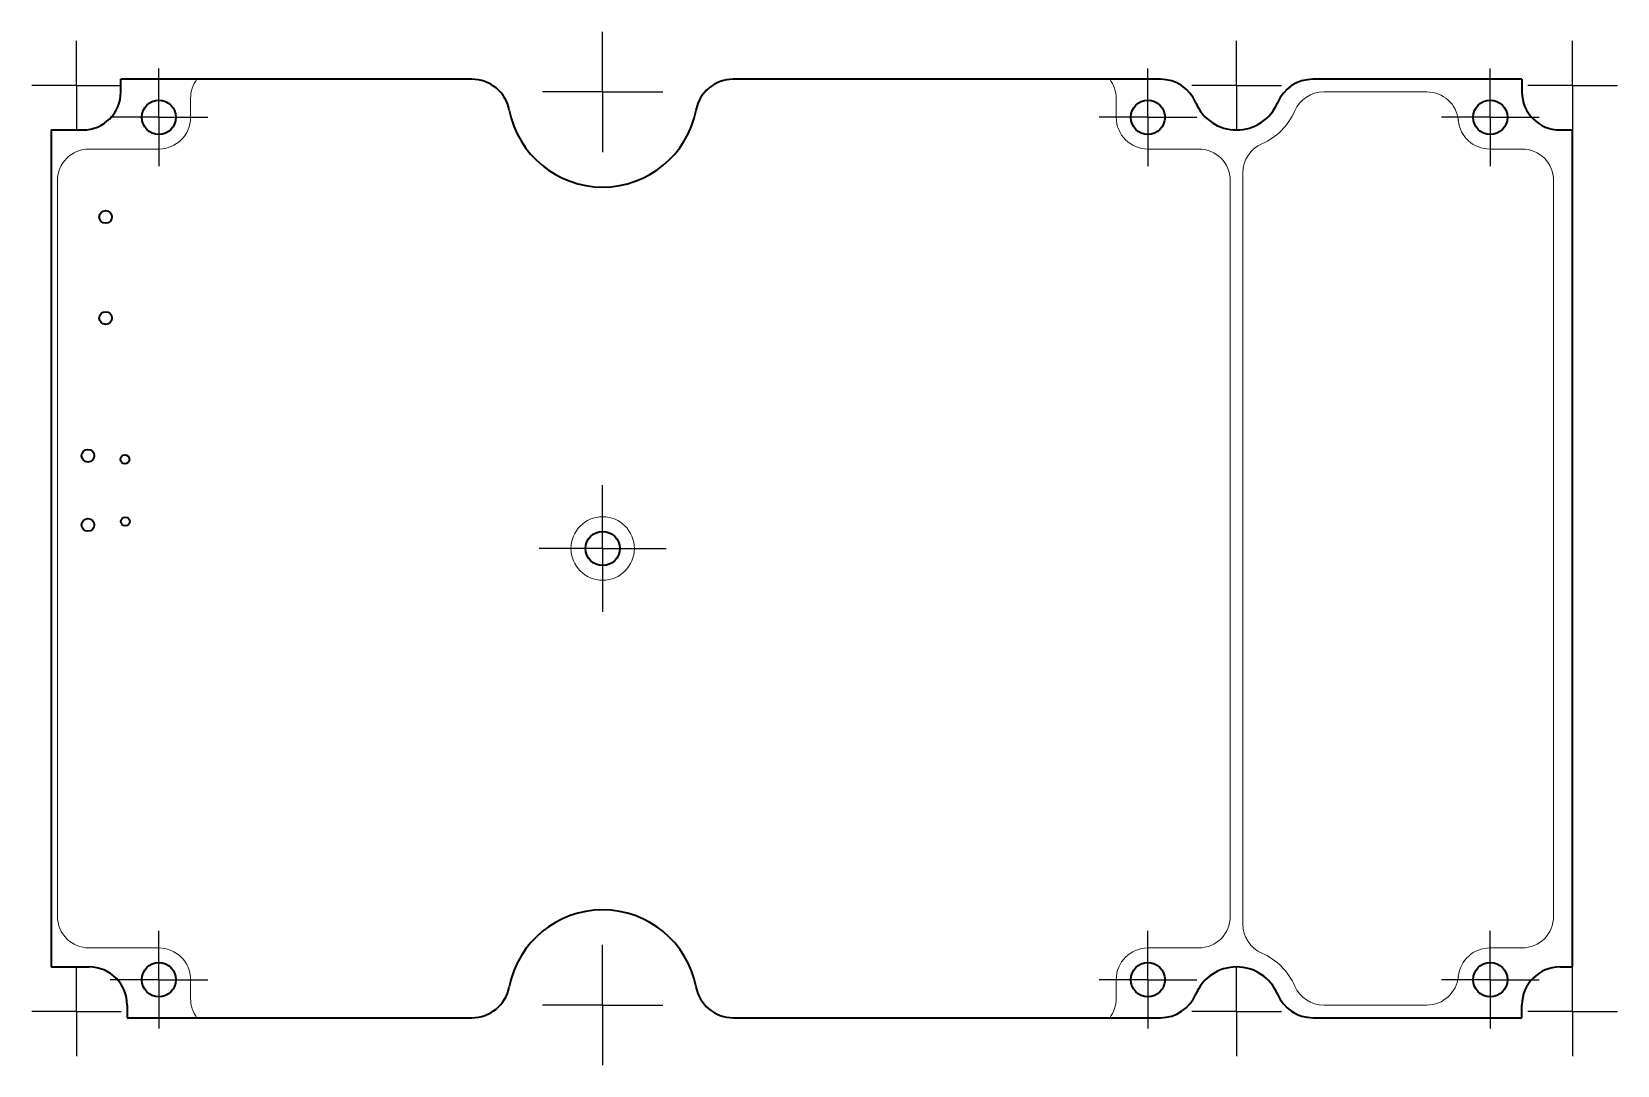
# Model space of a CAD drawing. Header units: millimetres. Extents: x 47 to 173, y 117 to 199.
import ezdxf

# ---------------------------------------------------------------- set-up
doc = ezdxf.new("R2010")
doc.units = ezdxf.units.MM
doc.layers.add('FORMAT', color=7, linetype='Continuous')

# ---------------------------------------------------------------- blocks, each defined once
blk = doc.blocks.new('SW_CENTERMARKSYMBOL_0')
at = {"layer": 'FORMAT', "color": 0}
for p, q in [((0, 2.5), (0, 3.525)), ((0, 0), (0, 2.5)), ((-2.5, 0), (-3.525, 0)), ((0, 0), (-2.5, 0)), ((0, 0), (0, -2.5)), ((0, 0), (2.5, 0)), ((2.5, 0), (3.525, 0)), ((0, -2.5), (0, -3.525))]:
    blk.add_line(p, q, dxfattribs=at)
blk = doc.blocks.new('SW_CENTERMARKSYMBOL_1')
at = {"layer": 'FORMAT', "color": 0}
for p, q in [((0, 2.5), (0, 3.525)), ((0, 0), (0, 2.5)), ((-2.5, 0), (-3.525, 0)), ((0, 0), (-2.5, 0)), ((0, 0), (0, -2.5)), ((0, 0), (2.5, 0)), ((2.5, 0), (3.525, 0)), ((0, -2.5), (0, -3.525))]:
    blk.add_line(p, q, dxfattribs=at)
blk = doc.blocks.new('SW_CENTERMARKSYMBOL_2')
at = {"layer": 'FORMAT', "color": 0}
for p, q in [((0, 2.5), (0, 3.525)), ((0, 0), (0, 2.5)), ((-2.5, 0), (-3.525, 0)), ((0, 0), (-2.5, 0)), ((0, 0), (0, -2.5)), ((0, 0), (2.5, 0)), ((2.5, 0), (3.525, 0)), ((0, -2.5), (0, -3.525))]:
    blk.add_line(p, q, dxfattribs=at)
blk = doc.blocks.new('SW_CENTERMARKSYMBOL_3')
at = {"layer": 'FORMAT', "color": 0}
for p, q in [((0, 2.5), (0, 3.525)), ((0, 0), (0, 2.5)), ((-2.5, 0), (-3.525, 0)), ((0, 0), (-2.5, 0)), ((0, 0), (0, -2.5)), ((0, 0), (2.5, 0)), ((2.5, 0), (3.525, 0)), ((0, -2.5), (0, -3.525))]:
    blk.add_line(p, q, dxfattribs=at)
blk = doc.blocks.new('SW_CENTERMARKSYMBOL_4')
at = {"layer": 'FORMAT', "color": 0}
for p, q in [((0, 2.5), (0, 3.525)), ((0, 0), (0, 2.5)), ((-2.5, 0), (-3.525, 0)), ((0, 0), (-2.5, 0)), ((0, 0), (0, -2.5)), ((0, 0), (2.5, 0)), ((2.5, 0), (3.525, 0)), ((0, -2.5), (0, -3.525))]:
    blk.add_line(p, q, dxfattribs=at)
blk = doc.blocks.new('SW_CENTERMARKSYMBOL_5')
at = {"layer": 'FORMAT', "color": 0}
for p, q in [((0, 2.5), (0, 3.525)), ((0, 0), (0, 2.5)), ((-2.5, 0), (-3.525, 0)), ((0, 0), (-2.5, 0)), ((0, 0), (0, -2.5)), ((0, 0), (2.5, 0)), ((2.5, 0), (3.525, 0)), ((0, -2.5), (0, -3.525))]:
    blk.add_line(p, q, dxfattribs=at)
blk = doc.blocks.new('SW_CENTERMARKSYMBOL_6')
at = {"layer": 'FORMAT', "color": 0}
for p, q in [((0, 2.5), (0, 3.85)), ((0, 0), (0, 2.5)), ((-2.5, 0), (-3.85, 0)), ((0, 0), (-2.5, 0)), ((0, 0), (0, -2.5)), ((0, 0), (2.5, 0)), ((2.5, 0), (3.85, 0)), ((0, -2.5), (0, -3.85))]:
    blk.add_line(p, q, dxfattribs=at)
blk = doc.blocks.new('SW_CENTERMARKSYMBOL_7')
at = {"layer": 'FORMAT', "color": 0}
for p, q in [((0, 2.5), (0, 3.85)), ((0, 0), (0, 2.5)), ((-2.5, 0), (-3.85, 0)), ((0, 0), (-2.5, 0)), ((0, 0), (0, -2.5)), ((0, 0), (2.5, 0)), ((2.5, 0), (3.85, 0)), ((0, -2.5), (0, -3.85))]:
    blk.add_line(p, q, dxfattribs=at)
blk = doc.blocks.new('SW_CENTERMARKSYMBOL_8')
at = {"layer": 'FORMAT', "color": 0}
for p, q in [((0, 2.5), (0, 3.85)), ((0, 0), (0, 2.5)), ((-2.5, 0), (-3.85, 0)), ((0, 0), (-2.5, 0)), ((0, 0), (0, -2.5)), ((0, 0), (2.5, 0)), ((2.5, 0), (3.85, 0)), ((0, -2.5), (0, -3.85))]:
    blk.add_line(p, q, dxfattribs=at)
blk = doc.blocks.new('SW_CENTERMARKSYMBOL_9')
at = {"layer": 'FORMAT', "color": 0}
for p, q in [((0, 2.5), (0, 3.85)), ((0, 0), (0, 2.5)), ((-2.5, 0), (-3.85, 0)), ((0, 0), (-2.5, 0)), ((0, 0), (0, -2.5)), ((0, 0), (2.5, 0)), ((2.5, 0), (3.85, 0)), ((0, -2.5), (0, -3.85))]:
    blk.add_line(p, q, dxfattribs=at)
blk = doc.blocks.new('SW_CENTERMARKSYMBOL_10')
at = {"layer": 'FORMAT', "color": 0}
for p, q in [((0, 2.5), (0, 3.85)), ((0, 0), (0, 2.5)), ((-2.5, 0), (-3.85, 0)), ((0, 0), (-2.5, 0)), ((0, 0), (0, -2.5)), ((0, 0), (2.5, 0)), ((2.5, 0), (3.85, 0)), ((0, -2.5), (0, -3.85))]:
    blk.add_line(p, q, dxfattribs=at)
blk = doc.blocks.new('SW_CENTERMARKSYMBOL_11')
at = {"layer": 'FORMAT', "color": 0}
for p, q in [((0, 2.5), (0, 3.85)), ((0, 0), (0, 2.5)), ((-2.5, 0), (-3.85, 0)), ((0, 0), (-2.5, 0)), ((0, 0), (0, -2.5)), ((0, 0), (2.5, 0)), ((2.5, 0), (3.85, 0)), ((0, -2.5), (0, -3.85))]:
    blk.add_line(p, q, dxfattribs=at)
blk = doc.blocks.new('SW_CENTERMARKSYMBOL_12')
at = {"layer": 'FORMAT', "color": 0}
for p, q in [((0, 2.5), (0, 4.75)), ((0, 0), (0, 2.5)), ((-2.5, 0), (-4.75, 0)), ((0, 0), (-2.5, 0)), ((0, 0), (0, -2.5)), ((0, 0), (2.5, 0)), ((2.5, 0), (4.75, 0)), ((0, -2.5), (0, -4.75))]:
    blk.add_line(p, q, dxfattribs=at)
blk = doc.blocks.new('SW_CENTERMARKSYMBOL_13')
at = {"layer": 'FORMAT', "color": 0}
for p, q in [((0, 2.5), (0, 4.75)), ((0, 0), (0, 2.5)), ((-2.5, 0), (-4.75, 0)), ((0, 0), (-2.5, 0)), ((0, 0), (0, -2.5)), ((0, 0), (2.5, 0)), ((2.5, 0), (4.75, 0)), ((0, -2.5), (0, -4.75))]:
    blk.add_line(p, q, dxfattribs=at)
blk = doc.blocks.new('SW_CENTERMARKSYMBOL_14')
at = {"layer": 'FORMAT', "color": 0}
for p, q in [((0, 2.5), (0, 5)), ((0, 0), (0, 2.5)), ((-2.5, 0), (-5, 0)), ((0, 0), (-2.5, 0)), ((0, 0), (0, -2.5)), ((0, 0), (2.5, 0)), ((2.5, 0), (5, 0)), ((0, -2.5), (0, -5))]:
    blk.add_line(p, q, dxfattribs=at)

msp = doc.modelspace()

# ---------------------------------------------------------------- linework, layer by layer
at = {"color": 7, "linetype": 'Continuous', "lineweight": 35}
for p, q in [((54.52, 194.19), (54.52, 195.19)), ((82.21, 195.19), (54.52, 195.19)), ((136.52, 195.19), (102.82, 195.19)), ((165.02, 195.19), (148.52, 195.19)), ((165.02, 195.19), (165.02, 194.19)), ((49.02, 191.19), (51.52, 191.19)), ((49.02, 191.19), (49.02, 125.19)), ((168.02, 191.19), (169.02, 191.19)), ((169.02, 125.19), (169.02, 191.19)), ((49.02, 125.19), (52.02, 125.19)), ((168.02, 125.19), (169.02, 125.19)), ((55.02, 122.19), (55.02, 121.19)), ((165.02, 121.19), (165.02, 122.19)), ((55.02, 121.19), (82.21, 121.19)), ((102.82, 121.19), (136.52, 121.19)), ((148.52, 121.19), (165.02, 121.19))]:
    msp.add_line(p, q, dxfattribs=at)
for centre, radius in [((57.52, 192.19), 1.35), ((135.52, 192.19), 1.35), ((162.52, 192.19), 1.35), ((53.32, 184.34), 0.5), ((53.32, 176.36), 0.5), ((51.92, 165.5), 0.5), ((54.84, 165.22), 0.35), ((51.92, 160.05), 0.5), ((54.87, 160.32), 0.35), ((57.52, 124.19), 1.35), ((135.52, 124.19), 1.35), ((162.52, 124.19), 1.35)]:
    msp.add_circle(centre, radius, dxfattribs=at)
for centre, radius, start, end in [((82.21, 192.19), 3, 10.9806, 90), ((102.82, 192.19), 3, 90, 169.0194), ((136.52, 192.19), 3, 22.6199, 90), ((148.52, 192.19), 3, 90, 157.3801), ((51.52, 194.19), 3, 270, 0), ((168.02, 194.19), 3, 180, 270), ((92.52, 194.19), 7.5, 190.9806, 349.0194), ((142.52, 194.69), 3.5, 202.6199, 337.3801), ((92.52, 122.19), 7.5, 10.9806, 169.0194), ((52.02, 122.19), 3, 0, 90), ((142.52, 121.69), 3.5, 22.6199, 157.3801), ((168.02, 122.19), 3, 90, 180), ((82.21, 124.19), 3, 270, 349.0194), ((102.82, 124.19), 3, 190.9806, 270), ((136.52, 124.19), 3, 270, 337.3801), ((148.52, 124.19), 3, 202.6199, 270)]:
    msp.add_arc(centre, radius, start, end, dxfattribs=at)
at = {"layer": 'FORMAT', "lineweight": 18}
for p, q in [((157.52, 194.19), (149.39, 194.19)), ((60.02, 193.69), (60.02, 192.19)), ((133.02, 193.69), (133.02, 192.19)), ((57.52, 189.69), (52.02, 189.69)), ((135.52, 189.69), (139.52, 189.69)), ((165.02, 189.69), (162.52, 189.69)), ((143.02, 128.56), (143.02, 187.82)), ((49.52, 187.19), (49.52, 129.19)), ((142.02, 187.19), (142.02, 129.19)), ((167.52, 187.19), (167.52, 129.19)), ((52.02, 126.69), (57.52, 126.69)), ((139.52, 126.69), (135.52, 126.69)), ((162.52, 126.69), (165.02, 126.69)), ((60.02, 124.19), (60.02, 122.69)), ((133.02, 124.19), (133.02, 122.69)), ((157.52, 122.19), (149.39, 122.19))]:
    msp.add_line(p, q, dxfattribs=at)
msp.add_circle((92.52, 158.19), 2.5, dxfattribs=at)
at = {"layer": 'FORMAT', "lineweight": 35}
msp.add_circle((92.52, 158.19), 1.35, dxfattribs=at)
at = {"layer": 'FORMAT', "lineweight": 18}
for centre, radius, start, end in [((62.52, 193.69), 2.5, 143.1301, 180), ((130.52, 193.69), 2.5, 0, 36.8699), ((149.39, 191.69), 2.5, 90, 156.4218), ((157.53, 191.7), 2.49, 5.5143, 90.2248), ((142.52, 194.69), 5, 293.5782, 336.4218), ((57.52, 192.19), 2.5, 270, 0), ((135.52, 192.19), 2.5, 180, 270), ((162.48, 192.18), 2.49, 185.5143, 270.7961), ((145.52, 187.82), 2.5, 113.5782, 180), ((52.02, 187.19), 2.5, 90, 180), ((139.52, 187.19), 2.5, 0, 90), ((165.02, 187.19), 2.5, 0, 90), ((52.02, 129.19), 2.5, 180, 270), ((139.52, 129.19), 2.5, 270, 0), ((165.02, 129.19), 2.5, 270, 0), ((145.52, 128.56), 2.5, 180, 246.4218), ((57.52, 124.19), 2.5, 0, 90), ((135.52, 124.19), 2.5, 90, 180), ((162.49, 124.19), 2.5, 89.4288, 174.2608), ((142.52, 121.69), 5, 23.5782, 66.4218), ((157.52, 124.69), 2.5, 270, 354.2608), ((62.52, 122.69), 2.5, 180, 216.8699), ((130.52, 122.69), 2.5, 323.1301, 0), ((149.39, 124.69), 2.5, 203.5782, 270)]:
    msp.add_arc(centre, radius, start, end, dxfattribs=at)

# ---------------------------------------------------------------- block references
at = {"layer": 'FORMAT'}
for name, p in [('SW_CENTERMARKSYMBOL_12', (92.52, 194.19)), ('SW_CENTERMARKSYMBOL_2', (51.02, 194.69)), ('SW_CENTERMARKSYMBOL_1', (142.52, 194.69)), ('SW_CENTERMARKSYMBOL_5', (169.02, 194.69)), ('SW_CENTERMARKSYMBOL_10', (57.52, 192.19)), ('SW_CENTERMARKSYMBOL_9', (135.52, 192.19)), ('SW_CENTERMARKSYMBOL_8', (162.52, 192.19)), ('SW_CENTERMARKSYMBOL_14', (92.52, 158.19)), ('SW_CENTERMARKSYMBOL_11', (57.52, 124.19)), ('SW_CENTERMARKSYMBOL_6', (135.52, 124.19)), ('SW_CENTERMARKSYMBOL_7', (162.52, 124.19)), ('SW_CENTERMARKSYMBOL_13', (92.52, 122.19)), ('SW_CENTERMARKSYMBOL_3', (51.02, 121.69)), ('SW_CENTERMARKSYMBOL_0', (142.52, 121.69)), ('SW_CENTERMARKSYMBOL_4', (169.02, 121.69))]:
    msp.add_blockref(name, p, dxfattribs=at)

doc.saveas('drawing.dxf')
